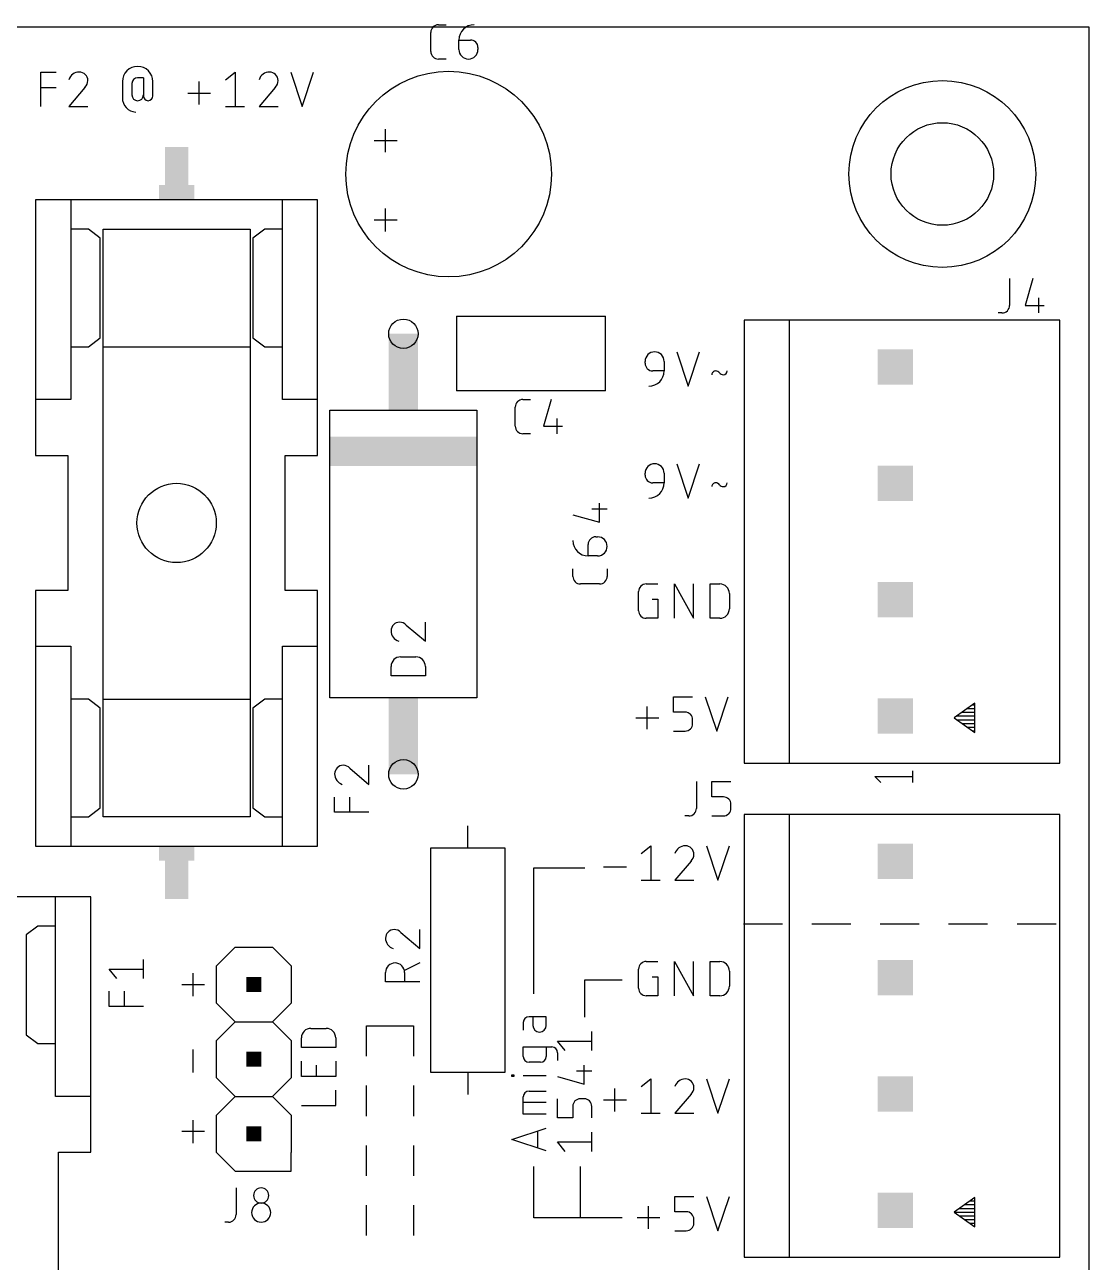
# Model space of a CAD drawing. Extents: x 0 to 94, y 0 to 124.
# Drawn here: x 57.76 to 94, y 55.95 to 98.08 of the extents above; entities that cross this region are included whole.
import ezdxf

# ---------------------------------------------------------------- set-up
doc = ezdxf.new("R2010")
doc.units = 0
for name, color, linetype in [('20', 30, 'CONTINUOUS'), ('21', 253, 'CONTINUOUS'), ('25', 253, 'CONTINUOUS'), ('51', 253, 'CONTINUOUS')]:
    doc.layers.add(name, color=color, linetype=linetype)

# ---------------------------------------------------------------- blocks, each defined once
blk = doc.blocks.new('RECT')
blk.add_solid([(-0.5, -0.5), (0.5, -0.5), (-0.5, 0.5), (0.5, 0.5)])

msp = doc.modelspace()

# ---------------------------------------------------------------- linework, layer by layer
at = {"layer": '20'}
for p, q in [((94, 98), (0, 98)), ((94, 0), (94, 98))]:
    msp.add_line(p, q, dxfattribs=at)
msp.add_circle((62.9325, 81.12), 1.35, dxfattribs=at)
at = {"layer": '21'}
for p, q in [((58.312, 95.3008), (58.312, 96.4692)), ((58.312, 96.4692), (58.8313, 96.4692)), ((61.0869, 96.1446), (61.0869, 95.5929)), ((61.4114, 96.0797), (61.4114, 95.6903)), ((61.8009, 96.2745), (61.6061, 96.2745)), ((61.8009, 96.2745), (61.8009, 95.6578)), ((62.1254, 95.6578), (62.1254, 96.1446)), ((63.7016, 95.3657), (63.7016, 96.1446)), ((64.5963, 96.2096), (64.9208, 96.4692)), ((64.9208, 96.4692), (64.9208, 95.3008)), ((66.8174, 96.4692), (67.2068, 95.3008)), ((67.2068, 95.3008), (67.5963, 96.4692)), ((58.312, 95.9499), (58.8313, 95.9499)), ((59.814, 95.9499), (59.2623, 95.3008)), ((63.3122, 95.7552), (64.0911, 95.7552)), ((66.291, 95.9499), (65.7393, 95.3008)), ((59.2623, 95.3008), (59.9114, 95.3008)), ((64.5963, 95.3008), (65.2454, 95.3008)), ((65.7393, 95.3008), (66.3884, 95.3008)), ((70.0465, 93.7457), (70.0465, 94.5246)), ((69.657, 94.1352), (70.436, 94.1352)), ((59.3325, 92.12), (58.1325, 92.12)), ((58.1325, 92.12), (58.1325, 85.32)), ((67.7325, 92.12), (59.3325, 92.12)), ((59.3325, 92.12), (59.3325, 91.12)), ((66.5325, 85.32), (66.5325, 92.12)), ((67.7325, 85.32), (67.7325, 92.12)), ((69.657, 91.4364), (70.4359, 91.4364)), ((70.0464, 91.0469), (70.0464, 91.8258)), ((59.3325, 91.12), (59.3325, 87.12)), ((59.9325, 91.12), (59.3325, 91.12)), ((60.3325, 90.82), (59.9325, 91.12)), ((60.4325, 87.12), (60.4325, 91.12)), ((60.4325, 91.12), (65.4325, 91.12)), ((60.4325, 87.12), (60.4325, 91.12)), ((65.4325, 91.12), (65.4325, 87.12)), ((65.4325, 91.12), (65.4325, 87.12)), ((65.9325, 91.12), (65.5325, 90.82)), ((66.5325, 91.12), (65.9325, 91.12)), ((60.3325, 87.42), (60.3325, 90.82)), ((65.5325, 90.82), (65.5325, 87.42)), ((72.4575, 88.1613), (72.4575, 85.6213)), ((72.4575, 88.1613), (77.5375, 88.1613)), ((77.5375, 85.6213), (77.5375, 88.1613)), ((83.8, 88.0263), (82.25, 88.0263)), ((82.25, 88.0263), (82.25, 72.9463)), ((93, 88.0263), (83.8, 88.0263)), ((83.8, 72.9463), (83.8, 88.0263)), ((93, 72.9463), (93, 88.0263)), ((59.9325, 87.12), (60.3325, 87.42)), ((65.5325, 87.42), (65.9325, 87.12)), ((59.3325, 87.12), (59.3325, 85.32)), ((59.3325, 87.12), (59.9325, 87.12)), ((60.4325, 75.12), (60.4325, 87.12)), ((60.4325, 87.12), (65.4325, 87.12)), ((65.4325, 87.12), (65.4325, 75.12)), ((65.9325, 87.12), (66.5325, 87.12)), ((79.9583, 86.9442), (80.3478, 85.7758)), ((80.3478, 85.7758), (80.7372, 86.9442)), ((78.8802, 86.5547), (78.8802, 86.6196)), ((79.5293, 86.6196), (79.5293, 86.2951)), ((79.5293, 86.2951), (79.1398, 86.2951)), ((77.5375, 85.6213), (72.4575, 85.6213)), ((58.1325, 85.32), (58.1325, 83.42)), ((59.3325, 85.32), (58.1325, 85.32)), ((67.7325, 85.32), (66.5325, 85.32)), ((67.7325, 83.42), (67.7325, 85.32)), ((68.1525, 75.1613), (68.1525, 84.9613)), ((68.1525, 84.9613), (73.1525, 84.9613)), ((73.1525, 84.9613), (73.1525, 75.1613)), ((58.1325, 83.42), (59.2325, 83.42)), ((59.2325, 83.42), (59.2325, 78.82)), ((66.6325, 78.82), (66.6325, 83.42)), ((66.6325, 83.42), (67.7325, 83.42)), ((79.9583, 83.1342), (80.3478, 81.9658)), ((80.3478, 81.9658), (80.7372, 83.1342)), ((78.8802, 82.7447), (78.8802, 82.8096)), ((79.5293, 82.8096), (79.5293, 82.4851)), ((79.5293, 82.4851), (79.1398, 82.4851)), ((77.3308, 81.1411), (77.3308, 81.7902)), ((76.422, 81.4007), (77.3308, 81.1411)), ((77.0712, 81.5955), (77.5905, 81.5955)), ((77.201, 80.6472), (77.2659, 80.6472)), ((76.9413, 79.9981), (76.9413, 80.3876)), ((77.2659, 79.9981), (76.9413, 79.9981)), ((76.422, 79.3019), (76.422, 79.5616)), ((77.5905, 79.5616), (77.5905, 79.3019)), ((59.2325, 78.82), (58.1325, 78.82)), ((58.1325, 78.82), (58.1325, 76.92)), ((67.7325, 78.82), (66.6325, 78.82)), ((67.7325, 76.92), (67.7325, 78.82)), ((77.3308, 79.0423), (76.6817, 79.0423)), ((78.6617, 78.1329), (78.6617, 78.7821)), ((78.9213, 79.0417), (79.3108, 79.0417)), ((79.8809, 77.8733), (79.8809, 79.0417)), ((79.8809, 79.0417), (80.53, 77.8733)), ((80.53, 77.8733), (80.53, 79.0417)), ((81.1001, 77.8733), (81.1001, 79.0417)), ((81.1001, 79.0417), (81.4246, 79.0417)), ((79.1161, 78.5224), (79.3108, 78.5224)), ((79.3108, 78.5224), (79.3108, 77.8733)), ((81.7492, 78.7171), (81.7492, 78.1979)), ((79.3108, 77.8733), (78.9213, 77.8733)), ((81.4246, 77.8733), (81.1001, 77.8733)), ((58.1325, 76.92), (58.1325, 70.12)), ((58.1325, 76.92), (59.3325, 76.92)), ((59.3325, 76.92), (59.3325, 70.12)), ((66.5325, 75.12), (66.5325, 76.92)), ((66.5325, 76.92), (67.7325, 76.92)), ((67.7325, 70.12), (67.7325, 76.92)), ((59.9325, 75.12), (59.3325, 75.12)), ((60.3325, 74.82), (59.9325, 75.12)), ((60.4325, 71.12), (60.4325, 75.12)), ((60.4325, 75.12), (65.4325, 75.12)), ((60.4325, 71.12), (60.4325, 75.12)), ((65.4325, 75.12), (65.4325, 71.12)), ((65.4325, 75.12), (65.4325, 71.12)), ((65.9325, 75.12), (65.5325, 74.82)), ((66.5325, 75.12), (65.9325, 75.12)), ((66.5325, 71.12), (66.5325, 75.12)), ((73.1525, 75.1613), (68.1525, 75.1613)), ((79.8509, 74.6812), (79.8509, 75.2005)), ((79.8509, 75.2005), (80.5, 75.2005)), ((80.929, 75.2005), (81.3185, 74.032)), ((81.3185, 74.032), (81.708, 75.2005)), ((60.3325, 71.42), (60.3325, 74.82)), ((65.5325, 74.82), (65.5325, 71.42)), ((78.9563, 74.097), (78.9563, 74.8759)), ((80.2404, 74.6812), (79.8509, 74.6812)), ((90.1, 74.9862), (89.4, 74.4862)), ((89.6656, 74.676), (90.1, 74.676)), ((89.8435, 74.803), (90.1, 74.803)), ((90.0213, 74.93), (90.1, 74.93)), ((90.1, 73.9862), (90.1, 74.9862)), ((78.5668, 74.4864), (79.3458, 74.4864)), ((80.5, 74.2917), (80.5, 74.4215)), ((89.4, 74.4862), (90.1, 73.9862)), ((89.4879, 74.549), (90.1, 74.549)), ((89.49, 74.422), (90.1, 74.422)), ((89.6677, 74.295), (90.1, 74.295)), ((89.8456, 74.168), (90.1, 74.168)), ((79.8509, 74.032), (80.2404, 74.032)), ((90.0234, 74.041), (90.1, 74.041)), ((82.25, 72.9463), (83.8, 72.9463)), ((83.8, 72.9463), (93, 72.9463)), ((86.9, 72.2863), (86.7, 72.4862)), ((86.7, 72.4862), (88, 72.4862)), ((88, 72.2863), (88, 72.6863)), ((59.9325, 71.12), (60.3325, 71.42)), ((65.5325, 71.42), (65.9325, 71.12)), ((83.8, 71.1988), (82.25, 71.1988)), ((82.25, 71.1988), (82.25, 56.1188)), ((93, 71.1988), (83.8, 71.1988)), ((83.8, 56.1188), (83.8, 71.1988)), ((93, 56.1188), (93, 71.1988)), ((59.3325, 71.12), (59.9325, 71.12)), ((65.4325, 71.12), (60.4325, 71.12)), ((65.9325, 71.12), (66.5325, 71.12)), ((66.5325, 70.12), (66.5325, 71.12)), ((72.8513, 70.045), (72.8513, 70.807)), ((58.1325, 70.12), (66.5325, 70.12)), ((66.5325, 70.12), (67.7325, 70.12)), ((71.5812, 70.045), (71.5812, 62.425)), ((74.1213, 70.045), (71.5812, 70.045)), ((74.1213, 62.425), (74.1213, 70.045)), ((78.7492, 69.8683), (79.0737, 70.1279)), ((79.0737, 70.1279), (79.0737, 68.9596)), ((80.9703, 70.1279), (81.3597, 68.9596)), ((81.3597, 68.9596), (81.7492, 70.1279)), ((80.4439, 69.6087), (79.8922, 68.9596)), ((75.0888, 65.0875), (75.0888, 69.3738)), ((75.0888, 69.3738), (76.835, 69.3738)), ((77.4651, 69.4139), (78.244, 69.4139)), ((78.7492, 68.9596), (79.3983, 68.9596)), ((79.8922, 68.9596), (80.5413, 68.9596)), ((60.0138, 68.3937), (51.6138, 68.3937)), ((58.8138, 61.5938), (58.8138, 68.3937)), ((60.0138, 61.5938), (60.0138, 68.3937)), ((82.2325, 67.4688), (83.5598, 67.4688)), ((84.5598, 67.4688), (85.887, 67.4688)), ((86.887, 67.4688), (88.2143, 67.4688)), ((89.2143, 67.4688), (90.5415, 67.4688)), ((91.5415, 67.4688), (92.8688, 67.4688)), ((58.2138, 67.3937), (57.8138, 67.0938)), ((57.8138, 67.0938), (57.8138, 63.6938)), ((58.8138, 67.3937), (58.2138, 67.3937)), ((64.2938, 66.04), (64.9288, 66.675)), ((64.9288, 66.675), (66.1988, 66.675)), ((66.1988, 66.675), (66.8338, 66.04)), ((78.9213, 66.1904), (79.3108, 66.1904)), ((79.8809, 65.0221), (79.8809, 66.1904)), ((79.8809, 66.1904), (80.53, 65.0221)), ((80.53, 65.0221), (80.53, 66.1904)), ((81.1001, 65.0221), (81.1001, 66.1904)), ((81.1001, 66.1904), (81.4246, 66.1904)), ((63.4948, 65.0105), (63.4948, 65.7895)), ((64.2938, 64.77), (64.2938, 66.04)), ((66.8338, 66.04), (66.8338, 64.77)), ((78.6617, 65.2817), (78.6617, 65.9308)), ((81.7492, 65.8659), (81.7492, 65.3466)), ((63.8843, 65.4), (63.1054, 65.4)), ((76.835, 64.2938), (76.835, 65.5637)), ((76.835, 65.5637), (78.105, 65.5637)), ((79.1161, 65.6712), (79.3108, 65.6712)), ((79.3108, 65.6712), (79.3108, 65.0221)), ((79.3108, 65.0221), (78.9213, 65.0221)), ((81.4246, 65.0221), (81.1001, 65.0221)), ((64.9288, 64.135), (64.2938, 64.77)), ((66.8338, 64.77), (66.1988, 64.135)), ((64.2938, 63.5), (64.9288, 64.135)), ((64.9288, 64.135), (66.1988, 64.135)), ((66.1988, 64.135), (66.8338, 63.5)), ((74.7353, 64.1136), (74.7353, 63.8539)), ((75.5142, 64.3083), (74.93, 64.3083)), ((75.0598, 64.3083), (75.0598, 64.0162)), ((75.5142, 64.0162), (75.5142, 64.3083)), ((57.8138, 63.6938), (58.2138, 63.3938)), ((67.5054, 63.914), (68.0246, 63.914)), ((69.4, 62.9643), (69.4, 64)), ((69.4, 64), (71, 64)), ((71, 64), (71, 62.9643)), ((77.0667, 63.1549), (77.0667, 63.8041)), ((58.2138, 63.3938), (58.8138, 63.3938)), ((64.2938, 62.23), (64.2938, 63.5)), ((66.8338, 63.5), (66.8338, 62.23)), ((67.1808, 63.2649), (67.1808, 63.5895)), ((68.3492, 63.2649), (67.1808, 63.2649)), ((68.3492, 63.5895), (68.3492, 63.2649)), ((74.7353, 62.9551), (74.7353, 63.2796)), ((74.7353, 63.2796), (75.7089, 63.2796)), ((75.5142, 63.2796), (75.5142, 62.9551)), ((76.1579, 63.1549), (75.8983, 63.4795)), ((75.8983, 63.4795), (77.0667, 63.4795)), ((63.4948, 62.4105), (63.4948, 63.1895)), ((67.1808, 62.2766), (67.1808, 62.7959)), ((68.3492, 62.7959), (68.3492, 62.2766)), ((75.9037, 63.0849), (75.9037, 62.8252)), ((67.7001, 62.2766), (67.7001, 62.666)), ((71.5812, 62.425), (74.1213, 62.425)), ((72.8513, 62.425), (72.8513, 61.663)), ((75.3195, 62.7603), (74.93, 62.7603)), ((76.5474, 62.4663), (77.0667, 62.4663)), ((76.8071, 62.0119), (76.8071, 62.6611)), ((64.9288, 61.595), (64.2938, 62.23)), ((66.8338, 62.23), (66.1988, 61.595)), ((68.3492, 62.2766), (67.1808, 62.2766)), ((69.4, 60.9286), (69.4, 61.9643)), ((71, 61.9643), (71, 60.9286)), ((74.3458, 62.2695), (74.3458, 62.3344)), ((74.3458, 62.3344), (74.4107, 62.3344)), ((74.4107, 62.2695), (74.3458, 62.2695)), ((74.4107, 62.3344), (74.4107, 62.2695)), ((75.5142, 62.302), (74.7353, 62.302)), ((75.8983, 62.2716), (76.8071, 62.0119)), ((78.7492, 61.9308), (79.0737, 62.1905)), ((79.0737, 62.1905), (79.0737, 61.0221)), ((80.9703, 62.1905), (81.3597, 61.0221)), ((81.3597, 61.0221), (81.7492, 62.1905)), ((60.0138, 61.5938), (58.8138, 61.5938)), ((60.0138, 59.6938), (60.0138, 61.5938)), ((64.2938, 60.96), (64.9288, 61.595)), ((64.9288, 61.595), (66.1988, 61.595)), ((66.1988, 61.595), (66.8338, 60.96)), ((68.3492, 61.286), (68.3492, 61.8053)), ((74.7353, 60.9981), (74.7353, 61.5823)), ((74.93, 61.777), (75.5142, 61.777)), ((75.8983, 60.8689), (75.8983, 61.5181)), ((76.8071, 61.5181), (76.6772, 61.5181)), ((77.8545, 61.087), (77.8545, 61.8659)), ((80.4439, 61.6712), (79.8922, 61.0221)), ((67.1808, 61.286), (68.3492, 61.286)), ((75.5142, 61.3876), (74.7353, 61.3876)), ((76.4176, 61.2584), (76.4176, 60.8689)), ((77.0667, 60.8689), (77.0667, 61.2584)), ((77.4651, 61.4764), (78.244, 61.4764)), ((63.4948, 60.0105), (63.4948, 60.7895)), ((64.2938, 59.69), (64.2938, 60.96)), ((66.8338, 60.96), (66.8338, 59.69)), ((75.5142, 60.9981), (74.7353, 60.9981)), ((76.4176, 60.8689), (75.8983, 60.8689)), ((78.7492, 61.0221), (79.3983, 61.0221)), ((79.8922, 61.0221), (80.5413, 61.0221)), ((63.8843, 60.4), (63.1054, 60.4)), ((74.3458, 60.1303), (75.5142, 60.5197)), ((75.2221, 60.4224), (75.2221, 59.8382)), ((77.0667, 59.726), (77.0667, 60.3751)), ((69.4, 58.8929), (69.4, 59.9286)), ((71, 59.9286), (71, 58.8929)), ((75.5142, 59.7408), (74.3458, 60.1303)), ((76.1579, 59.726), (75.8983, 60.0505)), ((75.8983, 60.0505), (77.0667, 60.0505)), ((58.9138, 55.0938), (58.9138, 59.6938)), ((58.9138, 59.6938), (60.0138, 59.6938)), ((64.2938, 59.69), (64.9288, 59.055)), ((66.8338, 59.055), (66.8338, 59.69)), ((64.9288, 59.055), (66.1988, 59.055)), ((66.1988, 59.055), (66.8338, 59.055)), ((75.0888, 57.4675), (75.0888, 59.2138)), ((76.6763, 57.4675), (76.6763, 59.2138)), ((79.8922, 57.6712), (79.8922, 58.1905)), ((79.8922, 58.1905), (80.5413, 58.1905)), ((80.9703, 58.1905), (81.3597, 57.0221)), ((81.3597, 57.0221), (81.7492, 58.1905)), ((90.1, 58.1588), (89.4, 57.6588)), ((90.1, 57.1588), (90.1, 58.1588)), ((69.4, 56.8571), (69.4, 57.8929)), ((71, 57.8929), (71, 56.8571)), ((78.9975, 57.087), (78.9975, 57.8659)), ((89.5768, 57.785), (90.1, 57.785)), ((89.7546, 57.912), (90.1, 57.912)), ((89.9323, 58.039), (90.1, 58.039)), ((76.6763, 57.4675), (75.0888, 57.4675)), ((78.105, 57.4675), (76.6763, 57.4675)), ((78.6081, 57.4764), (79.387, 57.4764)), ((80.2816, 57.6712), (79.8922, 57.6712)), ((80.5413, 57.2817), (80.5413, 57.4115)), ((89.4, 57.6588), (90.1, 57.1588)), ((89.401, 57.658), (90.1, 57.658)), ((89.5789, 57.531), (90.1, 57.531)), ((89.7567, 57.404), (90.1, 57.404)), ((79.8922, 57.0221), (80.2816, 57.0221)), ((89.9344, 57.277), (90.1, 57.277)), ((82.25, 56.1188), (83.8, 56.1188)), ((83.8, 56.1188), (93, 56.1188))]:
    msp.add_line(p, q, dxfattribs=at)
for centre, radius in [((72.1938, 92.995), 3.5), ((89, 93), 3.1789), ((89, 93), 1.7463)]:
    msp.add_circle(centre, radius, dxfattribs=at)
for centre, radius, start, end in [((61.6061, 96.1446), 0.5193, 0, 180), ((59.6193, 96.0939), 0.3753, 90.0001, 162.0549), ((59.6193, 96.1771), 0.2921, 0, 90), ((59.5977, 96.1771), 0.3138, 313.604, 359.9996), ((61.6061, 96.0797), 0.1947, 90, 179.9991), ((66.0963, 96.0939), 0.3753, 90.0001, 162.0549), ((66.0963, 96.1771), 0.2921, 0, 90), ((66.0746, 96.1771), 0.3138, 313.604, 359.9996), ((61.6061, 95.6903), 0.1947, 180, 0), ((61.9632, 95.6578), 0.1623, 180, 0), ((61.5748, 95.5929), 0.488, 180, 266.05), ((79.2048, 86.6196), 0.3246, 0, 180), ((79.1398, 86.5547), 0.2596, 180, 270), ((79.01, 86.2951), 0.5193, 270, 0), ((81.2847, 86.1653), 0.1298, 89.9986, 180), ((81.2847, 86.1328), 0.1623, 36.8699, 89.9989), ((81.5444, 86.3275), 0.1623, 216.8697, 270.0013), ((81.5444, 86.2951), 0.1298, 270.0014, 0), ((79.2048, 82.8096), 0.3246, 0, 180), ((79.1398, 82.7447), 0.2596, 180, 270), ((79.01, 82.4851), 0.5193, 270, 0), ((81.2847, 82.3553), 0.1298, 89.9986, 180), ((81.2847, 82.3228), 0.1623, 36.8699, 89.9989), ((81.5444, 82.5175), 0.1623, 216.8697, 270.0013), ((81.5444, 82.4851), 0.1298, 270.0014, 0), ((76.9413, 80.5174), 0.5193, 180.0007, 270), ((77.201, 80.3876), 0.2596, 90, 180), ((77.2659, 80.3227), 0.3246, 270, 90), ((76.6817, 79.3019), 0.2596, 180.0014, 270), ((77.3308, 79.3019), 0.2596, 270, 0), ((78.9213, 78.7821), 0.2596, 90.0007, 180), ((81.4246, 78.7171), 0.3246, 0, 90), ((78.9213, 78.1329), 0.2596, 180, 270), ((81.4246, 78.1979), 0.3246, 269.9994, 0), ((80.2404, 74.4215), 0.2596, 0, 90), ((80.2404, 74.2917), 0.2596, 270, 0), ((80.2492, 69.7527), 0.3753, 90.0001, 162.0549), ((80.2492, 69.8359), 0.2921, 0, 90), ((80.2275, 69.8359), 0.3138, 313.604, 359.9996), ((78.9213, 65.9308), 0.2596, 90.0007, 180), ((81.4246, 65.8659), 0.3246, 0, 90), ((81.4246, 65.3466), 0.3246, 269.9994, 0), ((78.9213, 65.2817), 0.2596, 180, 270), ((74.93, 64.1136), 0.1947, 90, 180), ((67.5054, 63.5895), 0.3246, 90, 180), ((68.0246, 63.5895), 0.3246, 359.9994, 90), ((75.287, 64.0162), 0.2272, 180, 0), ((75.7089, 63.0849), 0.1947, 0, 90), ((74.93, 62.9551), 0.1947, 180, 270), ((75.3195, 62.9551), 0.1947, 270, 0), ((80.2492, 61.8152), 0.3753, 90.0001, 162.0549), ((80.2492, 61.8984), 0.2921, 0, 90), ((74.93, 61.5823), 0.1947, 90, 180), ((76.6772, 61.2584), 0.2596, 90, 180), ((76.8071, 61.2584), 0.2596, 0, 90), ((80.2275, 61.8984), 0.3138, 313.604, 359.9996), ((80.2816, 57.4115), 0.2596, 0, 90), ((80.2816, 57.2817), 0.2596, 270, 0)]:
    msp.add_arc(centre, radius, start, end, dxfattribs=at)
at = {"layer": '25'}
for p, q in [((71.5871, 97.1717), (71.5871, 97.8209)), ((71.8467, 98.0805), (72.1063, 98.0805)), ((72.5429, 97.5612), (72.9323, 97.5612)), ((72.5429, 97.2367), (72.5429, 97.5612)), ((72.1063, 96.9121), (71.8467, 96.9121)), ((73.192, 97.3016), (73.192, 97.2367)), ((91.289, 89.4367), (91.289, 88.5279)), ((92.076, 89.4367), (91.8164, 88.5279)), ((91.8164, 88.5279), (92.4655, 88.5279)), ((92.2707, 88.7876), (92.2707, 88.2683)), ((91.0294, 88.2683), (90.8996, 88.2683)), ((74.7229, 85.3255), (74.9826, 85.3255)), ((75.6788, 85.3255), (75.4191, 84.4167)), ((74.4633, 84.4167), (74.4633, 85.0658)), ((75.4191, 84.4167), (76.0682, 84.4167)), ((75.8735, 84.6763), (75.8735, 84.157)), ((74.9826, 84.157), (74.7229, 84.157)), ((70.7526, 77.6449), (71.4017, 77.0931)), ((71.4017, 77.0931), (71.4017, 77.7423)), ((70.5579, 76.5612), (71.0771, 76.5612)), ((70.2333, 75.9121), (70.2333, 76.2366)), ((71.4017, 75.9121), (70.2333, 75.9121)), ((71.4017, 76.2366), (71.4017, 75.9121)), ((68.8326, 72.7728), (69.4817, 72.221)), ((69.4817, 72.221), (69.4817, 72.8702)), ((80.6278, 72.313), (80.6278, 71.4042)), ((81.1551, 71.7937), (81.1551, 72.313)), ((81.1551, 72.313), (81.8042, 72.313)), ((68.3133, 71.2708), (68.3133, 71.7901)), ((68.8326, 71.2708), (68.8326, 71.7901)), ((81.5446, 71.7937), (81.1551, 71.7937)), ((69.4817, 71.2708), (68.3133, 71.2708)), ((81.8042, 71.4042), (81.8042, 71.534)), ((80.3681, 71.1446), (80.2383, 71.1446)), ((81.1551, 71.1446), (81.5446, 71.1446)), ((70.5638, 67.1794), (71.213, 66.6277)), ((71.213, 66.6277), (71.213, 67.2768)), ((61.8055, 65.6063), (61.8055, 66.2554)), ((60.8967, 65.6063), (60.6371, 65.9309)), ((60.6371, 65.9309), (61.8055, 65.9309)), ((70.0446, 65.4921), (70.0446, 65.8166)), ((71.213, 66.1412), (70.6937, 65.8815)), ((70.6937, 65.8166), (70.6937, 65.4921)), ((71.213, 65.4921), (70.0446, 65.4921)), ((60.6371, 64.6561), (60.6371, 65.1754)), ((61.1563, 64.6561), (61.1563, 65.1754)), ((61.8055, 64.6561), (60.6371, 64.6561)), ((64.9591, 58.4843), (64.9591, 57.5755)), ((64.6994, 57.3159), (64.5696, 57.3159))]:
    msp.add_line(p, q, dxfattribs=at)
for centre, radius, start, end in [((71.8467, 97.8209), 0.2596, 90.0007, 180), ((73.0622, 97.5612), 0.5193, 90.0003, 180), ((72.9323, 97.3016), 0.2596, 0, 90), ((71.8467, 97.1717), 0.2596, 180, 270), ((72.8674, 97.2367), 0.3246, 180, 0), ((91.0294, 88.5279), 0.2596, 270, 0), ((74.7229, 85.0658), 0.2596, 90.0007, 180), ((74.7229, 84.4167), 0.2596, 180, 270), ((70.5254, 77.4502), 0.2921, 90, 180), ((70.5254, 77.4285), 0.3137, 43.6034, 90.0002), ((70.6086, 77.4502), 0.3753, 180.0001, 252.0554), ((70.5579, 76.2366), 0.3246, 90, 180), ((71.0771, 76.2366), 0.3246, 359.9994, 90), ((68.6054, 72.5781), 0.2921, 90, 180), ((68.6886, 72.5781), 0.3753, 180.0001, 252.0554), ((68.6054, 72.5564), 0.3137, 43.6034, 90.0002), ((81.5446, 71.534), 0.2596, 0, 90), ((80.3681, 71.4042), 0.2596, 270, 0), ((81.5446, 71.4042), 0.2596, 270, 0), ((70.3367, 66.9847), 0.2921, 90, 180), ((70.3367, 66.9631), 0.3137, 43.6034, 90.0002), ((70.4198, 66.9847), 0.3753, 180.0001, 252.0554), ((70.3691, 65.8166), 0.3246, 0, 180), ((65.811, 58.2246), 0.2596, 0, 180), ((65.811, 58.2246), 0.2596, 180, 0), ((65.811, 57.6404), 0.3246, 0, 180), ((64.6994, 57.5755), 0.2596, 270, 0), ((65.811, 57.6404), 0.3246, 180, 0)]:
    msp.add_arc(centre, radius, start, end, dxfattribs=at)
at = {"layer": '51'}
for centre in [(70.6525, 87.5613), (70.6525, 72.5613)]:
    msp.add_circle(centre, 0.5, dxfattribs=at)

# ---------------------------------------------------------------- block references
at = {"layer": '21', "xscale": 0.5, "yscale": 1.2, "rotation": 90}
for p in [(62.9325, 92.37), (62.9325, 69.87)]:
    msp.add_blockref('RECT', p, dxfattribs=at)
at = {"layer": '21', "xscale": 1.7, "rotation": 90}
for p in [(70.6525, 85.8113), (70.6525, 74.3113)]:
    msp.add_blockref('RECT', p, dxfattribs=at)
at = {"layer": '21', "yscale": 5, "rotation": 90}
msp.add_blockref('RECT', (70.6525, 83.5613), dxfattribs=at)
at = {"layer": '51', "rotation": 90}
for p, xscale, yscale in [((62.9325, 93.27), 1.3, 0.8), ((87.4, 86.4263), 1.2, 1.2), ((87.4, 82.4663), 1.2, 1.2), ((87.4, 78.5063), 1.2, 1.2), ((87.4, 74.5463), 1.2, 1.2), ((87.4, 69.5988), 1.2, 1.2), ((62.9325, 68.97), 1.3, 0.8), ((87.4, 65.6388), 1.2, 1.2), ((65.5637, 65.405), 0.508, 0.508), ((65.5637, 62.865), 0.508, 0.508), ((87.4, 61.6788), 1.2, 1.2), ((65.5637, 60.325), 0.508, 0.508), ((87.4, 57.7188), 1.2, 1.2)]:
    msp.add_blockref('RECT', p, dxfattribs=dict(at, xscale=xscale, yscale=yscale))
at = {"layer": '51', "xscale": 0.9, "rotation": 90}
for p in [(70.6525, 87.1112), (70.6525, 73.0113)]:
    msp.add_blockref('RECT', p, dxfattribs=at)

doc.saveas('drawing.dxf')
